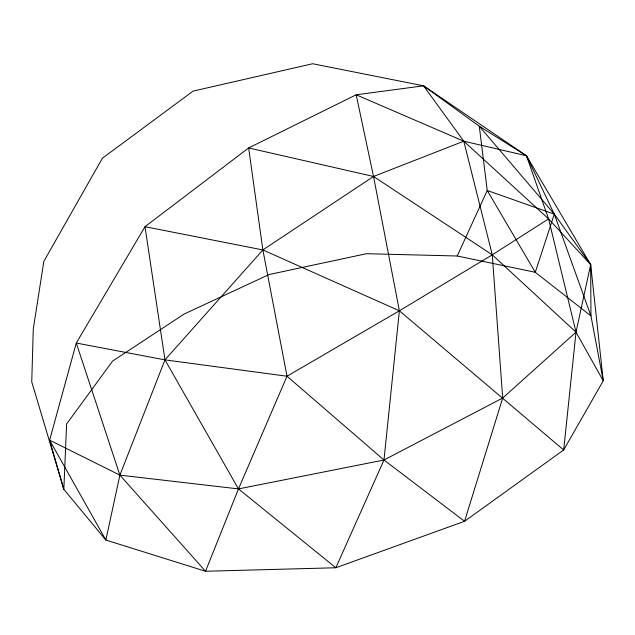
<?xml version="1.0" encoding="UTF-8"?>
<svg xmlns="http://www.w3.org/2000/svg" width="635" height="635" viewBox="0 0 635 635"><rect width="100%" height="100%" fill="white"/><g stroke="black" fill="none" stroke-linecap="round" stroke-linejoin="round"><path stroke-width="0.95" d="M457.24 255.992L487.236 190.492L554.299 214.13L535.289 272.296L457.24 255.992L366.403 253.706L269.034 274.558L184.198 314.015L112.562 361.117L66.627 423.974L63.833 489.339L49.625 440.158L105.855 540.044L119.888 475.139L164.965 359.87L262.874 249.936L373.531 176.474L463.788 141.2L492.276 254.826L502.69 398.034L464.574 521.279L383.977 460.018L287.004 376.23L164.965 359.87L76.279 343.043L119.888 475.139L238.482 488.91L383.977 460.018L502.69 398.034L576.016 332.176L492.276 254.826L373.531 176.474L248.65 147.947L262.874 249.936L287.004 376.23L238.482 488.91L205.534 571.262L105.855 540.044L63.833 489.339L31.75 381.889L33.274 329.073L43.839 261.358L102.37 158.274L193.056 91.13L312.634 63.738L423.569 85.82L526.471 155.773L590.669 264.604L603.25 380.802L563.682 449.969L464.574 521.279L335.844 567.761L205.534 571.262L119.888 475.139L49.625 440.158L76.279 343.043L145.002 226.679L248.65 147.947L356.171 94.782L423.569 85.82L479.282 126.206L526.471 155.773L554.299 214.13L590.955 315.905L603.25 380.802L576.016 332.176L548.584 218.892L526.471 155.773L463.788 141.2L356.171 94.782L373.531 176.474L399.383 310.793L383.977 460.018L335.844 567.761L238.482 488.91L164.965 359.87L145.002 226.679L262.874 249.936L399.383 310.793L563.682 449.969L576.016 332.176L590.669 264.604L554.299 214.13L479.282 126.206L487.236 190.492L535.289 272.296L590.955 315.905L590.669 264.604L548.584 218.892L463.788 141.2L423.569 85.82M548.584 218.892L492.276 254.826L399.383 310.793L287.004 376.23"/></g></svg>
